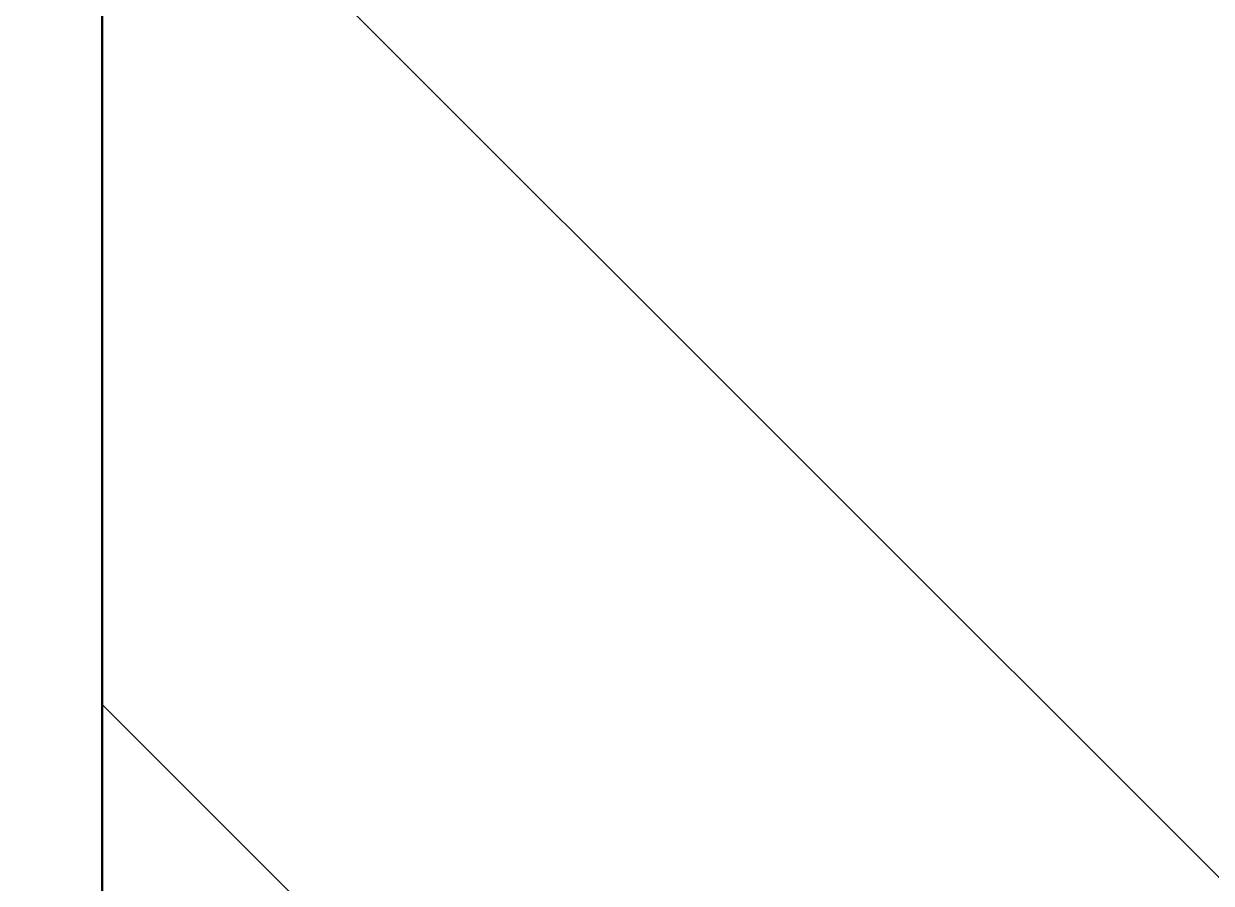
# Model space of a CAD drawing. Header units: millimetres. Extents: x -17017 to 628417, y -109036 to 199237.
# Drawn here: x 334614.8 to 334703.8, y -88653.6 to -88589.1 of the extents above; entities that cross this region are included whole.
import ezdxf

# ---------------------------------------------------------------- set-up
doc = ezdxf.new("R2010")
doc.units = ezdxf.units.MM
for name, color, linetype, lineweight in [('A-WALL-____-PATT-1', 7, 'Continuous', 9), ('S-COLS-____-MCUT', 7, 'Continuous', 50), ('S-COLS-____-OTLN', 7, 'Continuous', 9)]:
    doc.layers.add(name, color=color, linetype=linetype, lineweight=lineweight)

# ---------------------------------------------------------------- blocks, each defined once
blk = doc.blocks.new('BSC_Колонна _Прямоугольная - 500х500-V64-АР1_План отверстий 3 этажа в осях 1-64_А-ГГ')
at = {"layer": 'S-COLS-____-OTLN'}
h = blk.add_hatch(dxfattribs=at)
h.set_pattern_fill('FP_101', color=256, style=0, pattern_type=2)
h.set_pattern_definition([(45, (-50600, 1668.96), (-114.04925, 114.04925), []), (45, (-50485.95, 1668.96), (-114.04925, 114.04925), [201.613, -40.323, 3.353, -36.97])])
h.paths.add_polyline_path([(-250, -250), (250, -250), (250, 250), (-250, 250)], flags=0)
at = {"layer": 'S-COLS-____-MCUT'}
blk.add_line((250, -250), (250, 250), dxfattribs=at)

msp = doc.modelspace()

# ---------------------------------------------------------------- hatches: boundary and pattern name
at = {"layer": 'A-WALL-____-PATT-1'}
h = msp.add_hatch(dxfattribs=at)
h.set_pattern_fill('FP_6', color=256, style=0, pattern_type=2)
h.set_pattern_definition([(135, (283770.707, -86863.456), (-35.35534, -35.35534), [])])
h.paths.add_polyline_path([(336780.959, -88782.414), (337120.707, -88782.414), (337120.707, -88532.414), (336776.707, -88532.414), (336776.707, -88601.414), (336770.707, -88601.414), (336770.707, -88713.414), (336776.707, -88713.414), (336776.707, -88782.414)], flags=0)
h.paths.add_polyline_path([(334895.707, -88782.414), (334964.707, -88782.414), (334964.707, -88713.414), (334970.707, -88713.414), (334970.707, -88601.414), (334964.707, -88601.414), (334964.707, -88532.414), (334620.707, -88532.414), (334620.707, -88782.414)], flags=0)

# ---------------------------------------------------------------- block references
at = {"layer": 'S-COLS-____-OTLN'}
msp.add_blockref('BSC_Колонна _Прямоугольная - 500х500-V64-АР1_План отверстий 3 этажа в осях 1-64_А-ГГ', (334370.707, -88532.414), dxfattribs=at)

doc.saveas('drawing.dxf')
